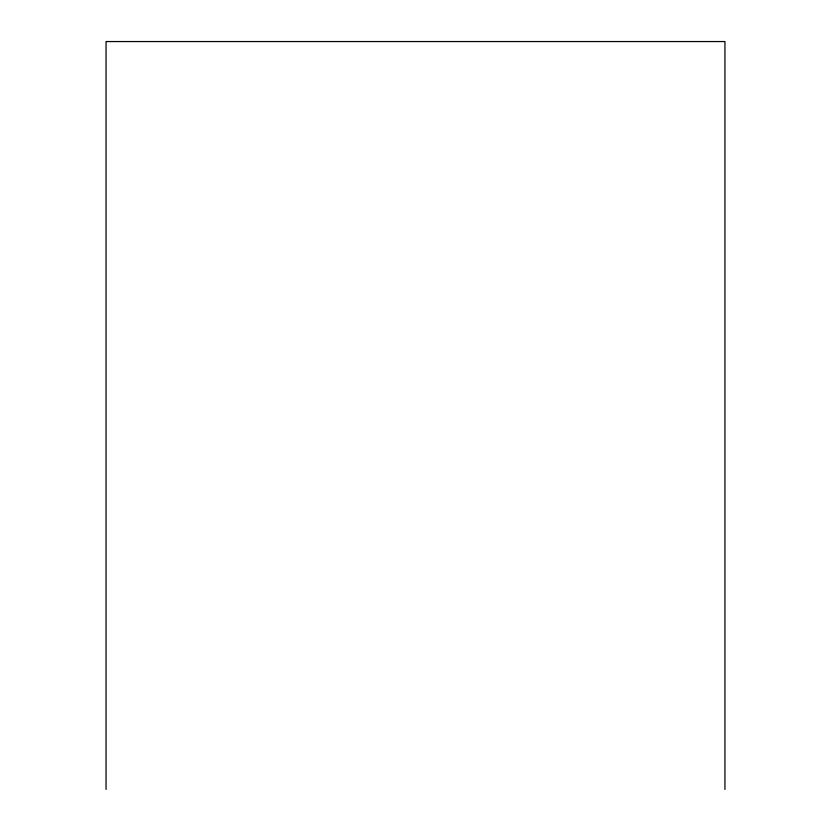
<?xml version="1.0" encoding="UTF-8"?>
<svg xmlns="http://www.w3.org/2000/svg" width="831" height="831" viewBox="0 0 831 831"><rect width="100%" height="100%" fill="white"/><g stroke="black" fill="none" stroke-linecap="round" stroke-linejoin="round"><path stroke-width="1.25" d="M724.944 789.45L724.944 41.55L106.056 41.55L106.056 789.45"/></g></svg>
